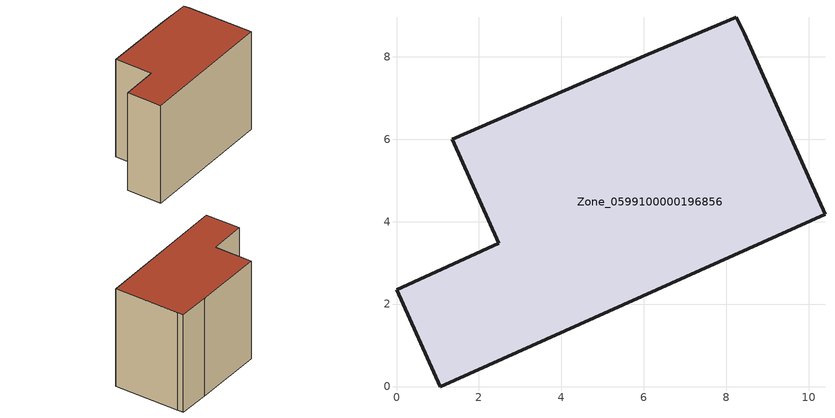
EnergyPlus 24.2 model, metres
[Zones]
Zone_0599100000196856
 floor ground (C_G): 10.39,4.18 1.06,0 0,2.35 2.48,3.47 1.35,6 6.1,8.06 8.24,8.95 8.43,8.57 z3.55
 wall outside (C_F): 6.1,8.06 1.35,6 2.48,3.47 0,2.35 1.06,0 10.39,4.18 8.43,8.57 8.24,8.95 6.1,8.06 z3.55:11.09
 roof outside (C_R): 10.39,4.18 8.43,8.57 8.24,8.95 6.1,8.06 1.35,6 2.48,3.47 0,2.35 1.06,0 z11.09
[BUILDING]
Pand.0599100000196856: North Axis=0; Terrain=City; Loads Convergence Tolerance Value=0.04; Temperature Convergence Tolerance Value=0.4; Solar Distribution=FullExterior; Maximum Number of Warmup Days=25; Minimum Number of Warmup Days=1
[Site:Location]
Rotterdam.The.Hague.AP_ZH_NLD Design_Conditions: Latitude=51.96; Longitude=4.45; Time Zone=1; Elevation=-4.5
[SITE:GROUNDTEMPERATURE:BUILDINGSURFACE]
18, 18, 18, 18, 18, 18, 18, 18, 18, 18, 18, 18
[MATERIAL] Thermal Absorptance=0.9; Solar Absorptance=0.7; Visible Absorptance=0.7
Name | Roughness | Thickness | Conductivity | Density | Specific Heat
G.TI.1946 | MediumSmooth | 0.15 | 1 | 540 | 1210
F.TI.1946 | Rough | 0.3 | 0.857143 | 1920 | 840
R.TI.1946 | MediumRough | 0.2 | 0.1 | 1500 | 1000
[CONSTRUCTION]
C_G: G.TI.1946
C_F: F.TI.1946
C_R: R.TI.1946
[ZONE]
Zone_0599100000196856: Type=1; Multiplier=1; Ceiling Height=Autocalculate; Volume=Autocalculate; Floor Area=autocalculate; Part of Total Floor Area=Yes
[ZONEINFILTRATION:DESIGNFLOWRATE]
Infil_Zone_0599100000196856: Zone or ZoneList or Space or SpaceList=Zone_0599100000196856; Schedule=AlwaysOn; Design Flow Rate Calculation Method=Flow/Area; Flow Rate per Floor Area=0.003; Constant Term Coefficient=1; Temperature Term Coefficient=0; Velocity Term Coefficient=0; Velocity Squared Term Coefficient=0
[HVACTEMPLATE:ZONE:IDEALLOADSAIRSYSTEM]
Zone_0599100000196856: Maximum Heating Supply Air Temperature=50; Minimum Cooling Supply Air Temperature=13; Maximum Heating Supply Air Humidity Ratio=0.0156; Minimum Cooling Supply Air Humidity Ratio=0.0077; Heating Limit=NoLimit; Cooling Limit=NoLimit; Dehumidification Control Type=ConstantSensibleHeatRatio; Cooling Sensible Heat Ratio=0.7; Dehumidification Setpoint=60; Humidification Control Type=None; Humidification Setpoint=30; Outdoor Air Method=None; Outdoor Air Flow Rate per Person=0.00944; Outdoor Air Flow Rate per Zone Floor Area=0; Outdoor Air Flow Rate per Zone=0; Demand Controlled Ventilation Type=None; Outdoor Air Economizer Type=NoEconomizer; Heat Recovery Type=None; Sensible Heat Recovery Effectiveness=0.7; Latent Heat Recovery Effectiveness=0.65
[ZONECONTROL:THERMOSTAT]
ThermostatControl_Zone_0599100000196856: Zone or ZoneList=Zone_0599100000196856; Control Type Schedule=DualSetpointControlType; Control 1=Thermostat_Zone_0599100000196856; Temperature Difference Between Cutout And Setpoint=0
[THERMOSTATSETPOINT:DUALSETPOINT]
Thermostat_Zone_0599100000196856: Heating Setpoint Temperature Schedule=HeatingSetpoint_Zone_0599100000196856; Cooling Setpoint Temperature Schedule=CoolingSetpoint_Zone_0599100000196856
[SCHEDULE:COMPACT]
HeatingSetpoint_Zone_0599100000196856: Through: 12/31, For: AllDays, Until: 24:00, 21
CoolingSetpoint_Zone_0599100000196856: Through: 12/31, For: AllDays, Until: 24:00, 24
DualSetpointControlType: Through: 12/31, For: AllDays, Until: 24:00, 4
AlwaysOn: Through: 12/31, For: AllDays, Until: 24:00, 1
